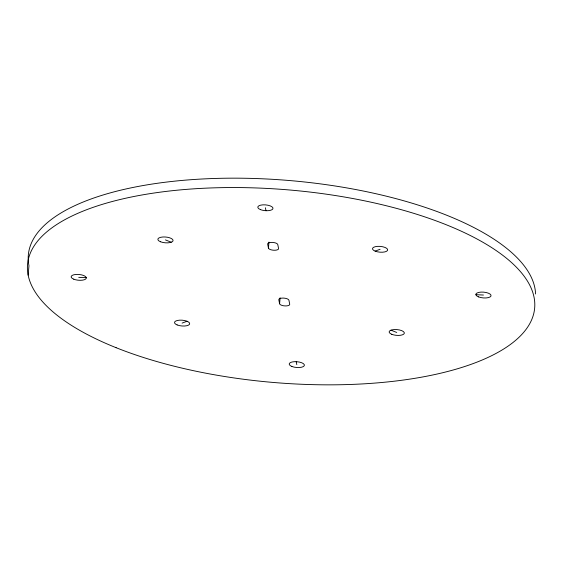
<?xml version="1.0" encoding="UTF-8"?>
<svg xmlns="http://www.w3.org/2000/svg" width="563" height="563" viewBox="0 0 563 563"><rect width="100%" height="100%" fill="white"/><g stroke="black" fill="none" stroke-linecap="round" stroke-linejoin="round"><path stroke-width="0.84" d="M28.15 275.145L28.952 265.757A254.504 96.576 4.9 0 1 270.24 179.182A254.504 96.576 4.9 0 1 535.582 293.999M268.445 248.065L267.664 244.138A5.088 1.928 4.9 0 1 272.33 242.4A5.088 1.928 4.9 0 1 277.784 244.581L278.565 248.501A5.088 1.928 4.9 0 1 273.899 250.246A5.088 1.928 4.9 0 1 268.445 248.065L268.959 242.09M279.6 303.738L278.812 299.819A5.088 1.928 4.9 0 1 283.478 298.08A5.088 1.928 4.9 0 1 288.932 300.262L289.713 304.182A5.088 1.928 4.9 0 1 285.047 305.92A5.088 1.928 4.9 0 1 279.6 303.738L280.107 297.771M182.109 323.092L187.057 321.248M375.141 251.133A7.636 2.899 4.9 0 0 387.569 250.373A7.636 2.899 4.9 0 0 377.555 246.362A7.636 2.899 4.9 0 0 375.141 251.133L380.088 249.289M78.743 277.355L86.329 277.686M475.869 294.702L483.455 295.033M165.452 239.915L171.236 242.231M390.961 330.157L396.739 332.466M265.398 207.775L265.982 210.71M296.208 361.671L296.8 364.613M116.112 347.695A254.504 96.576 4.9 0 0 530.508 322.233A254.504 96.576 4.9 0 0 196.67 188.647A254.504 96.576 4.9 0 0 116.112 347.695M73.788 279.199A7.636 2.899 4.9 0 0 86.223 278.432A7.636 2.899 4.9 0 0 76.209 274.427A7.636 2.899 4.9 0 0 73.788 279.199M260.444 209.619A7.636 2.899 4.9 0 0 272.879 208.852A7.636 2.899 4.9 0 0 262.865 204.848A7.636 2.899 4.9 0 0 260.444 209.619M291.852 366.457A7.636 2.899 4.9 0 0 304.28 365.697A7.636 2.899 4.9 0 0 294.266 361.685A7.636 2.899 4.9 0 0 291.852 366.457M478.508 296.877A7.636 2.899 4.9 0 0 490.936 296.11A7.636 2.899 4.9 0 0 480.922 292.106A7.636 2.899 4.9 0 0 478.508 296.877M160.504 241.759A7.636 2.899 4.9 0 0 172.94 240.999A7.636 2.899 4.9 0 0 162.918 236.988A7.636 2.899 4.9 0 0 160.504 241.759M391.792 334.316A7.636 2.899 4.9 0 0 404.227 333.549A7.636 2.899 4.9 0 0 394.206 329.545A7.636 2.899 4.9 0 0 391.792 334.316M177.155 324.935A7.636 2.899 4.9 0 0 189.59 324.175A7.636 2.899 4.9 0 0 179.576 320.164A7.636 2.899 4.9 0 0 177.155 324.935"/></g></svg>
